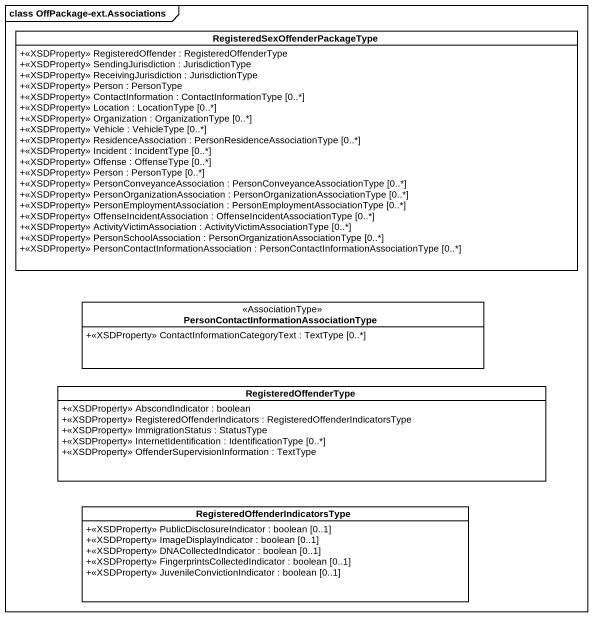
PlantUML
@startuml
mainframe class OffPackage-ext.Associations
hide circle
hide empty members
skinparam classAttributeIconSize 0
class "RegisteredSexOffenderPackageType" as RegisteredSexOffenderPackage {
  +<<XSDProperty>> RegisteredOffender : RegisteredOffenderType
  +<<XSDProperty>> SendingJurisdiction : JurisdictionType
  +<<XSDProperty>> ReceivingJurisdiction : JurisdictionType
  +<<XSDProperty>> Person : PersonType
  +<<XSDProperty>> ContactInformation : ContactInformationType [0..*]
  +<<XSDProperty>> Location : LocationType [0..*]
  +<<XSDProperty>> Organization : OrganizationType [0..*]
  +<<XSDProperty>> Vehicle : VehicleType [0..*]
  +<<XSDProperty>> ResidenceAssociation : PersonResidenceAssociationType [0..*]
  +<<XSDProperty>> Incident : IncidentType [0..*]
  +<<XSDProperty>> Offense : OffenseType [0..*]
  +<<XSDProperty>> Person : PersonType [0..*]
  +<<XSDProperty>> PersonConveyanceAssociation : PersonConveyanceAssociationType [0..*]
  +<<XSDProperty>> PersonOrganizationAssociation : PersonOrganizationAssociationType [0..*]
  +<<XSDProperty>> PersonEmploymentAssociation : PersonEmploymentAssociationType [0..*]
  +<<XSDProperty>> OffenseIncidentAssociation : OffenseIncidentAssociationType [0..*]
  +<<XSDProperty>> ActivityVictimAssociation : ActivityVictimAssociationType [0..*]
  +<<XSDProperty>> PersonSchoolAssociation : PersonOrganizationAssociationType [0..*]
  +<<XSDProperty>> PersonContactInformationAssociation : PersonContactInformationAssociationType [0..*]
}
class "PersonContactInformationAssociationType" as PersonContactInformationAsso <<AssociationType>> {
  +<<XSDProperty>> ContactInformationCategoryText : TextType [0..*]
}
class RegisteredOffenderType {
  +<<XSDProperty>> AbscondIndicator : boolean
  +<<XSDProperty>> RegisteredOffenderIndicators : RegisteredOffenderIndicatorsType
  +<<XSDProperty>> ImmigrationStatus : StatusType
  +<<XSDProperty>> InternetIdentification : IdentificationType [0..*]
  +<<XSDProperty>> OffenderSupervisionInformation : TextType
}
class "RegisteredOffenderIndicatorsType" as RegisteredOffenderIndicators {
  +<<XSDProperty>> PublicDisclosureIndicator : boolean [0..1]
  +<<XSDProperty>> ImageDisplayIndicator : boolean [0..1]
  +<<XSDProperty>> DNACollectedIndicator : boolean [0..1]
  +<<XSDProperty>> FingerprintsCollectedIndicator : boolean [0..1]
  +<<XSDProperty>> JuvenileConvictionIndicator : boolean [0..1]
}
@enduml
